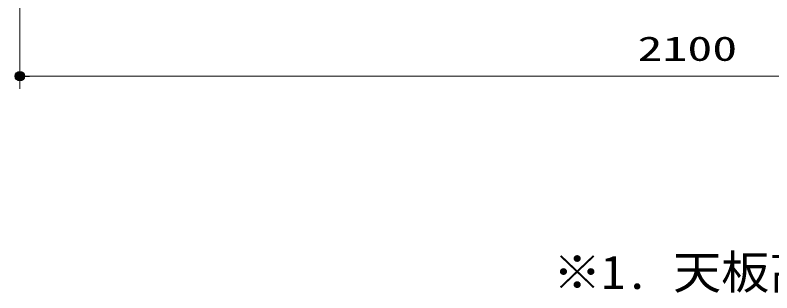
# Model space of a CAD drawing. Units: millimetres, scale not verified. Extents: x -9797 to 9797, y -4555 to 4555.
# Drawn here: x -7466 to -6273, y -3477 to -3040 of the extents above; entities that cross this region are included whole.
import ezdxf
from ezdxf.enums import TextEntityAlignment as Align

# ---------------------------------------------------------------- set-up
doc = ezdxf.new("R2010")
doc.units = ezdxf.units.MM
doc.header["$LTSCALE"] = 30
doc.header["$PDMODE"] = 32
doc.header["$PDSIZE"] = 15
for name, color, linetype, lineweight in [('0-0_0', 7, 'Continuous', 25), ('0-3_寸法ﾚｲﾔｰ', 30, 'Continuous', 13), ('0-4_DEFPOINTS', 7, 'Continuous', 25)]:
    doc.layers.add(name, color=color, linetype=linetype, lineweight=lineweight)
doc.styles.add('ＭＳ ゴシック', font='')
doc.styles.get('ＭＳ ゴシック').set_extended_font_data('MS Gothic')

# ---------------------------------------------------------------- blocks, each defined once
blk = doc.blocks.new('_DOT')
at = {"layer": '0-0_0', "color": 30}
blk.add_line((-15, 0), (-30, 0), dxfattribs=at)
for points in [[(0, 0), (-15, 0), (-14.88, 1.88)], [(0, 0), (-14.88, -1.88), (-15, 0)], [(0, 0), (-14.88, 1.88), (-14.53, 3.73)], [(0, 0), (-14.53, -3.73), (-14.88, -1.88)], [(0, 0), (-14.53, 3.73), (-13.95, 5.52)], [(0, 0), (-13.95, -5.52), (-14.53, -3.73)], [(0, 0), (-13.95, 5.52), (-13.14, 7.23)], [(0, 0), (-13.14, -7.23), (-13.95, -5.52)], [(0, 0), (-13.14, 7.23), (-12.14, 8.82)], [(0, 0), (-12.14, -8.82), (-13.14, -7.23)], [(0, 0), (-12.14, 8.82), (-10.93, 10.27)], [(0, 0), (-10.93, -10.27), (-12.14, -8.82)], [(0, 0), (-10.93, 10.27), (-9.56, 11.56)], [(0, 0), (-9.56, -11.56), (-10.93, -10.27)], [(0, 0), (-9.56, 11.56), (-8.04, 12.66)], [(0, 0), (-8.04, -12.66), (-9.56, -11.56)], [(0, 0), (-8.04, 12.66), (-6.39, 13.57)], [(0, 0), (-6.39, -13.57), (-8.04, -12.66)], [(0, 0), (-6.39, 13.57), (-4.64, 14.27)], [(0, 0), (-4.64, -14.27), (-6.39, -13.57)], [(0, 0), (-4.64, 14.27), (-2.81, 14.73)], [(0, 0), (-2.81, -14.73), (-4.64, -14.27)], [(0, 0), (-2.81, 14.73), (-0.94, 14.97)], [(0, 0), (-0.94, -14.97), (-2.81, -14.73)], [(0, 0), (-0.94, 14.97), (0.94, 14.97)], [(0, 0), (0.94, -14.97), (-0.94, -14.97)], [(0, 0), (0.94, 14.97), (2.81, 14.73)], [(0, 0), (2.81, 14.73), (4.64, 14.27)], [(0, 0), (4.64, 14.27), (6.39, 13.57)], [(0, 0), (6.39, 13.57), (8.04, 12.66)], [(0, 0), (8.04, 12.66), (9.56, 11.56)], [(0, 0), (9.56, 11.56), (10.93, 10.27)], [(0, 0), (10.93, 10.27), (12.14, 8.82)], [(0, 0), (12.14, 8.82), (13.14, 7.23)], [(0, 0), (13.14, 7.23), (13.95, 5.52)], [(0, 0), (13.95, 5.52), (14.53, 3.73)], [(0, 0), (14.53, 3.73), (14.88, 1.88)], [(0, 0), (14.88, 1.88), (15, 0)], [(0, 0), (2.81, -14.73), (0.94, -14.97)], [(0, 0), (4.64, -14.27), (2.81, -14.73)], [(0, 0), (6.39, -13.57), (4.64, -14.27)], [(0, 0), (8.04, -12.66), (6.39, -13.57)], [(0, 0), (9.56, -11.56), (8.04, -12.66)], [(0, 0), (10.93, -10.27), (9.56, -11.56)], [(0, 0), (12.14, -8.82), (10.93, -10.27)], [(0, 0), (13.14, -7.23), (12.14, -8.82)], [(0, 0), (13.95, -5.52), (13.14, -7.23)], [(0, 0), (14.53, -3.73), (13.95, -5.52)], [(0, 0), (14.88, -1.88), (14.53, -3.73)], [(0, 0), (15, 0), (14.88, -1.88)]]:
    blk.add_solid(points, dxfattribs=at)

msp = doc.modelspace()

# ---------------------------------------------------------------- linework, layer by layer
at = {"layer": '0-3_寸法ﾚｲﾔｰ'}
for p, q in [((-7458.51, -2855.93), (-7458.51, -3155.93)), ((-5373.51, -3135.93), (-7443.51, -3135.93))]:
    msp.add_line(p, q, dxfattribs=at)
at = {"layer": '0-4_DEFPOINTS'}
msp.add_point((-7458.51, -3135.93), dxfattribs=at)

# ---------------------------------------------------------------- block references
at = {"layer": '0-3_寸法ﾚｲﾔｰ', "xscale": 0.5, "yscale": 0.5, "rotation": 180}
msp.add_blockref('_DOT', (-7458.51, -3135.93), dxfattribs=at)

# ---------------------------------------------------------------- texts
at = {"layer": '0-0_0', "style": 'ＭＳ ゴシック', "width": 1.05}
msp.add_text('※1. 天板高さH800mmの場合は60とする。', height=52.92, dxfattribs=at).set_placement((-6617.82, -3486.96), align=Align.BOTTOM_LEFT)
at = {"layer": '0-3_寸法ﾚｲﾔｰ', "style": 'ＭＳ ゴシック', "width": 1.5}
msp.add_text('2100', height=38.49, dxfattribs=at).set_placement((-6484.71, -3123.33), align=Align.BOTTOM_LEFT)

doc.saveas('drawing.dxf')
